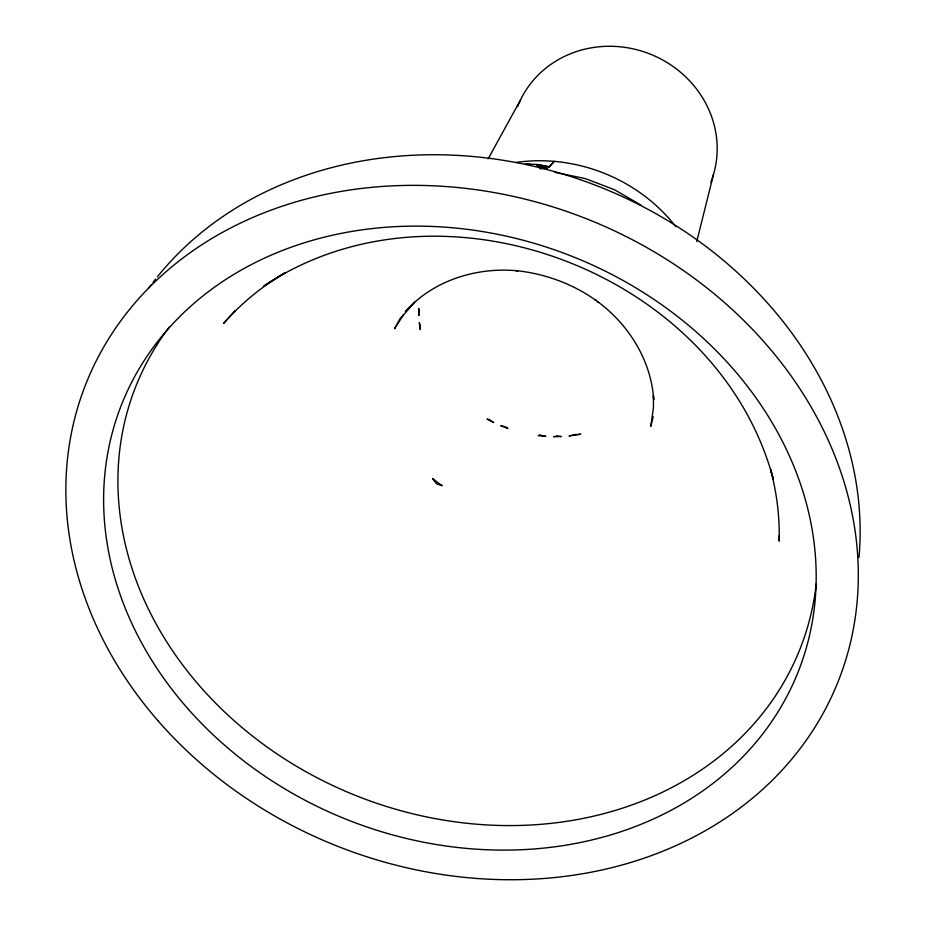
<?xml version="1.0" encoding="UTF-8"?>
<svg xmlns="http://www.w3.org/2000/svg" width="926" height="926" viewBox="0 0 926 926"><rect width="100%" height="100%" fill="white"/><g stroke="black" fill="none" stroke-linecap="round" stroke-linejoin="round"><path stroke-width="1.39" d="M779.229 535.529L779.16 541.166C779.831 516.986 776.787 492.782 770.548 469.424L773.303 479.217C718.113 272.869 442.015 167.12 263.91 285.984L284.838 272.927M696.757 241.559L713.506 174.377M653.189 416.677L650.77 426.354L653.432 407.984L653.42 395.263M488.164 158.821L520.18 100.575M400.761 317.456L394.534 328.753L403.447 314.817L402.011 316.704L414.559 302.235L405.356 311.576C433.055 280.335 476.67 266.862 517.576 270.809L515.99 270.623C544.615 273.54 572.523 283.703 595.997 300.406L594.862 299.584L598.647 302.339L597.42 301.448C628.731 324.517 651.325 360.527 653.698 399.847L653.49 396.409M235.088 310.546L223.71 323.313C241.154 303.415 261.884 286.47 284.664 273.043M525.32 164.133L537.612 164.446L547.868 166.576L537.242 164.631M525.239 164.18L530.436 164.284M554.929 172.317L585.51 178.649L614.667 189.818L641.429 205.41M517.565 106.675A103.747 96.894 21.4 0 1 649.531 53.835A103.747 96.894 21.4 0 1 710.867 182.109M148.831 287.986A389.985 329.343 21.4 0 1 151.285 284.652M152.987 282.407A389.985 329.343 21.4 0 1 155.58 279.073M157.339 276.862A389.985 329.343 21.4 0 1 600.777 187.307A389.985 329.343 21.4 0 1 859.004 557.371M515.828 162.478A157.848 141.111 21.4 0 1 675.841 226.708M816.257 583.82A357.112 299.584 21.4 0 1 356.776 795.932A357.112 299.584 21.4 0 1 169.377 326.89M419.154 310.106L418.784 315.535L418.737 308.485L419.154 310.106M554.269 161.379L548.586 167.467L554.269 161.379M539.87 435.104L538.237 435.625L545.958 436.366L539.87 435.104M574.699 434.595L569.039 435.984L580.822 434.213L574.699 434.595M547.208 168.277L539.974 168.601L545.564 168.138L536.675 165.222L547.208 168.277M557.383 435.972L553.69 436.678L561.387 436.551L557.383 435.972M489.356 419.571L486.995 419.119L493.79 422.603L489.356 419.571M505.538 426.84L500.769 425.728L507.899 428.472L505.538 426.84M442.072 485.618L436.505 483.823L432.535 478.476A138.09 120.53 21.4 0 0 442.072 485.618M420.184 325.767L419.293 322.584L420.265 329.61L420.184 325.767M157.825 720.555A404.488 337.527 21.4 0 0 834.025 691.328A404.488 337.527 21.4 0 0 394.43 185.767A404.488 337.527 21.4 0 0 157.825 720.555M188.51 709.432A363.744 303.277 21.4 0 0 795.503 678.307A363.744 303.277 21.4 0 0 395.703 226.639A363.744 303.277 21.4 0 0 188.51 709.432"/></g></svg>
